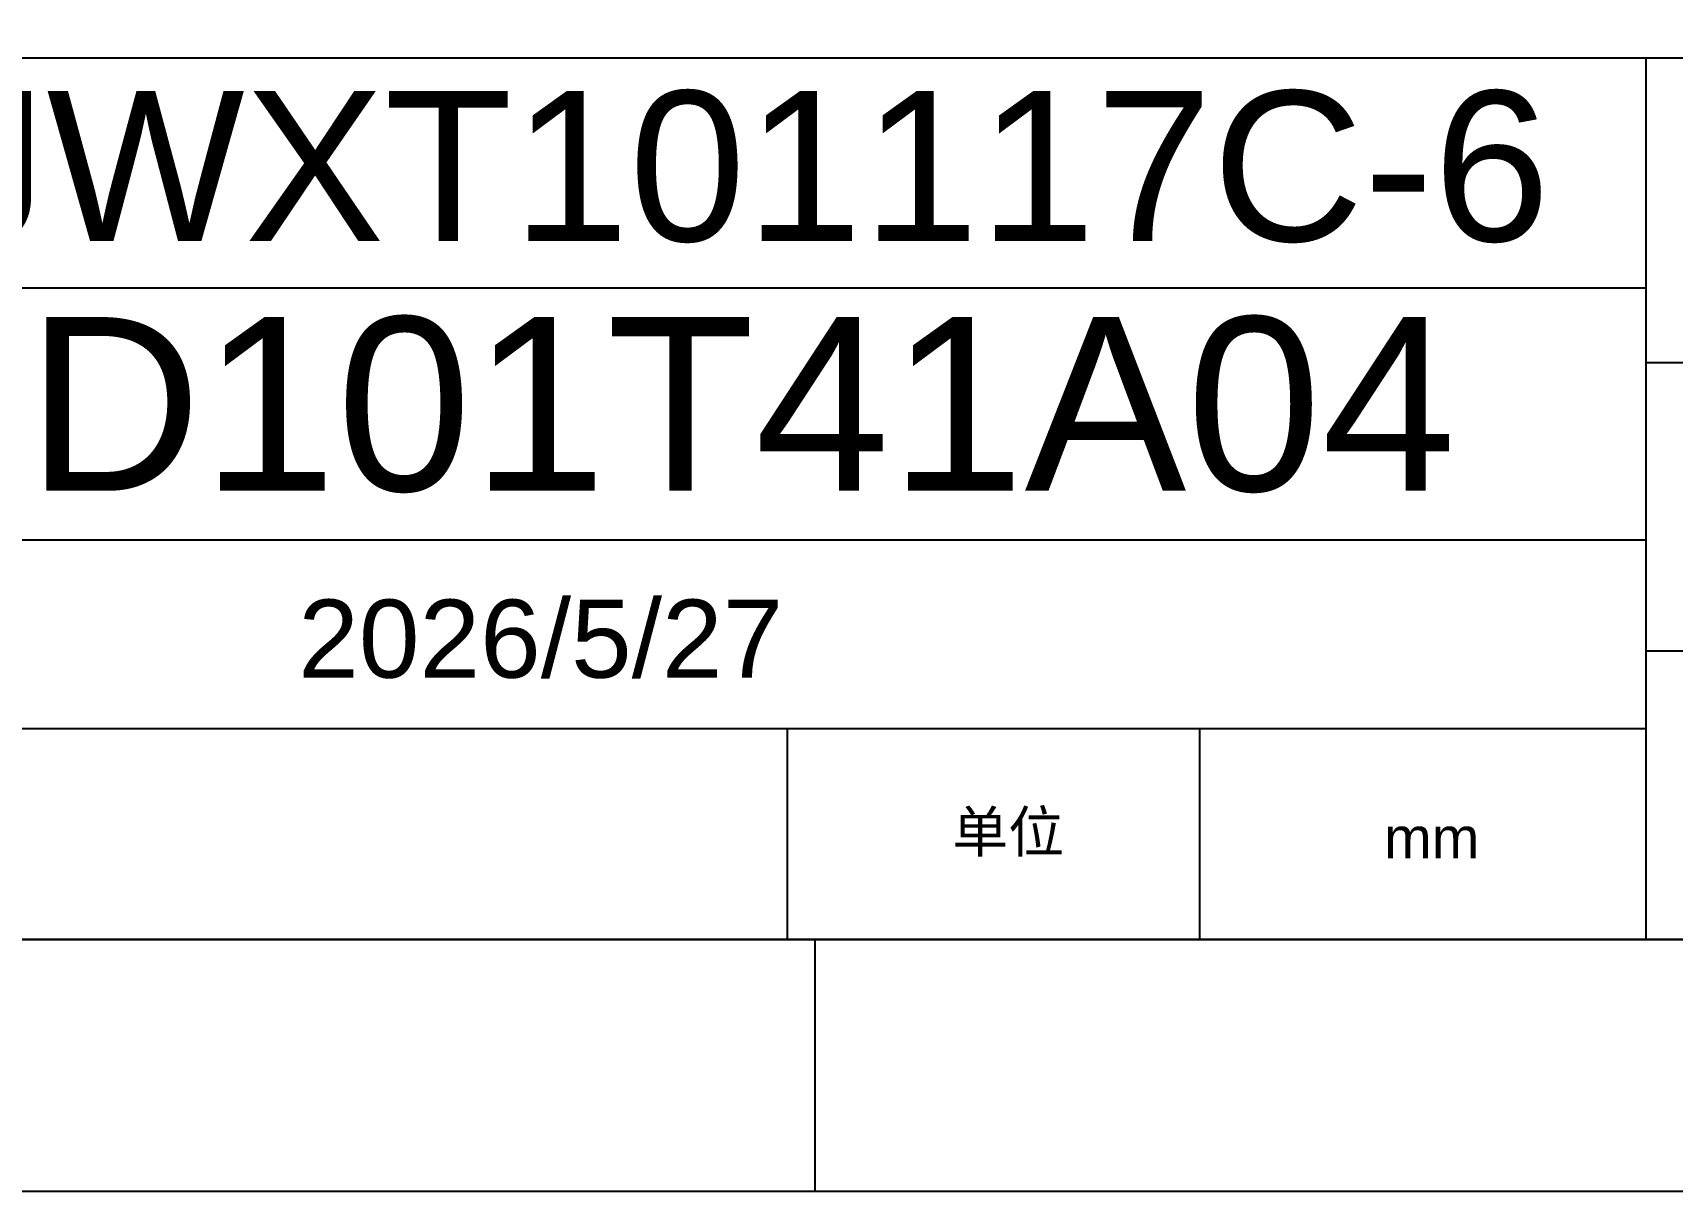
# Model space of a CAD drawing. Header units: millimetres. Extents: x 20905 to 43117, y -15595 to -5301.
# Drawn here: x 22839.7 to 22931.4, y -15421.9 to -15357.1 of the extents above; entities that cross this region are included whole.
import ezdxf

# ---------------------------------------------------------------- set-up
doc = ezdxf.new("R2010")
doc.units = ezdxf.units.MM
doc.header["$LTSCALE"] = 0.2
doc.layers.add('图形外框', color=7, linetype='Continuous')
doc.styles.add('宋体', font='arial.ttf')

msp = doc.modelspace()

# ---------------------------------------------------------------- linework, layer by layer
at = {"layer": '图形外框'}
for points in [[(22085.1307, -14753.119), (22085.1307, -15421.9241), (23059.3911, -15421.9241), (23059.3911, -14753.119)], [(22098.9975, -14767.1991), (22098.9975, -15407.844), (23045.5244, -15407.844), (23045.5244, -14767.1991)]]:
    msp.add_lwpolyline(points, close=True, dxfattribs=at)
at = {"layer": '图形外框', "color": 0}
for points in [[(22789.6614, -15358.5355), (23045.5244, -15358.5355)], [(22929.976, -15358.5355), (22929.976, -15407.844)], [(22929.976, -15371.4056), (22789.6614, -15371.4056)], [(22929.976, -15375.563), (23045.5244, -15375.563)], [(22929.976, -15385.5006), (22789.6614, -15385.5006)], [(22929.976, -15391.7035), (23045.5244, -15391.7035)], [(22929.976, -15396.0561), (22789.6614, -15396.0561)], [(22881.9187, -15396.0561), (22881.9187, -15407.844)], [(22904.9848, -15396.0561), (22904.9848, -15407.844)]]:
    msp.add_lwpolyline(points, dxfattribs=at)
at = {"layer": '图形外框'}
for points in [[(23059.3911, -15421.9241), (23045.5244, -15407.844), (22789.7277, -15407.844)], [(22883.4606, -15407.844), (22883.4606, -15421.9241)]]:
    msp.add_lwpolyline(points, dxfattribs=at)

# ---------------------------------------------------------------- texts
at = {"layer": '图形外框', "color": 0, "style": '宋体'}
msp.add_text('mm', height=2.29283, dxfattribs=at).set_placement((22915.3198, -15403.3003))
at = {"layer": '图形外框', "attachment_point": 2, "style": '宋体'}
for s, insert, char_height, width in [('WJWXT101117C-6', (22874.0763, -15360.3842), 8.4, 100.928046), ('QD101T41A04', (22874.0763, -15373.027), 9.72, 100.928046), ('{\\C4;2026/5/27}', (22868.1307, -15388.8347), 4.367295, 35.068666)]:
    msp.add_mtext(s, dxfattribs=dict(at, insert=insert, char_height=char_height, width=width))
at = {"layer": '图形外框', "color": 0, "insert": (22891.1614, -15400.6683), "char_height": 2.29283, "width": 12.767058, "attachment_point": 1, "style": '宋体'}
msp.add_mtext('{\\fSimSun|b0|i0|c134|p54;单位}', dxfattribs=at)

doc.saveas('drawing.dxf')
